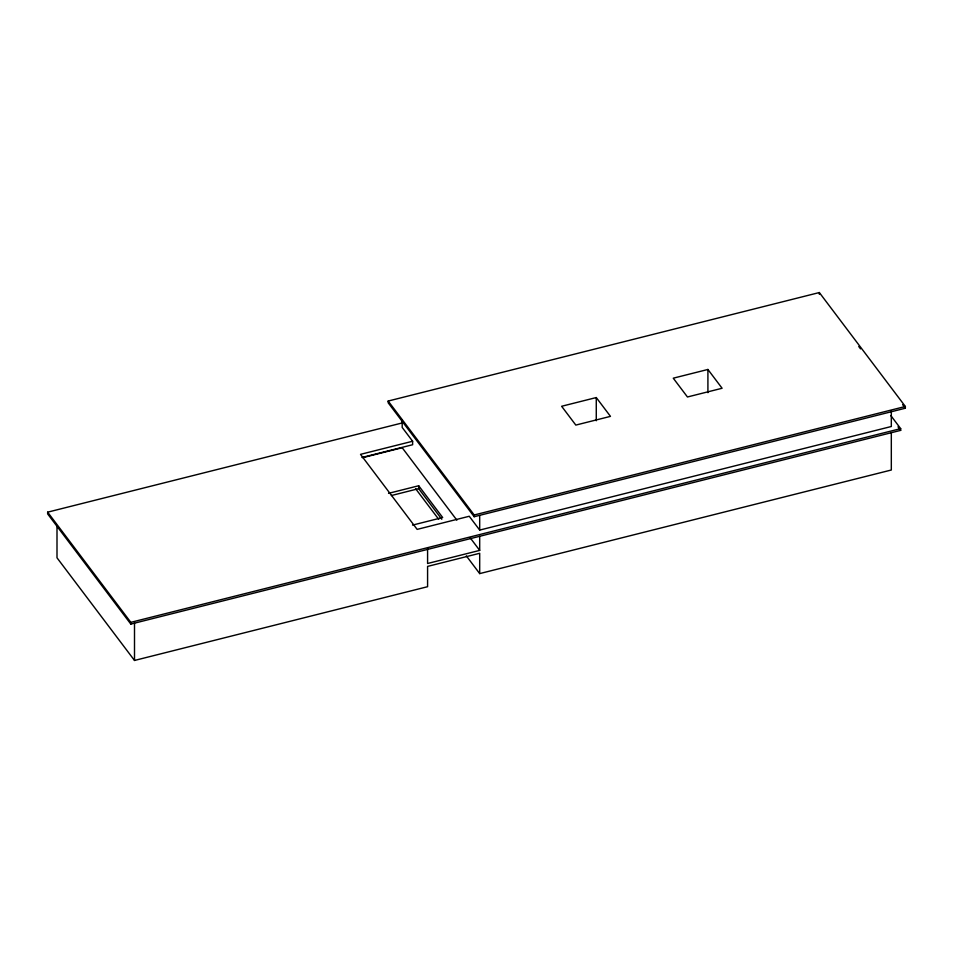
<?xml version="1.0" encoding="UTF-8"?>
<svg xmlns="http://www.w3.org/2000/svg" width="953" height="953" viewBox="0 0 953 953"><rect width="100%" height="100%" fill="white"/><g stroke="black" fill="none" stroke-linecap="round" stroke-linejoin="round"><path stroke-width="1.43" d="M388.169 401.046L819.33 292.547L905.35 406.478L905.35 408.218L474.189 516.717L388.169 402.785L388.169 401.046L474.189 514.977L474.189 516.717M890.841 415.591L900.668 428.624L900.668 430.363L130.823 624.084L47.65 513.917L47.65 512.166L402.297 422.929M361.937 457.488L412.625 444.729L412.625 441.251L360.52 454.355L417.152 529.38L469.257 516.264L479.693 530.082L891.317 426.503L891.317 410.767M596.268 397.556L561.627 406.276L575.815 425.086L610.468 416.366L596.268 397.556L596.268 420.761M707.912 369.466L673.259 378.186L687.458 396.984L722.1 388.264L707.912 369.466L707.912 392.672M362.759 457.654L402.19 447.731L456.868 520.159M388.538 493.344L418.689 485.756L442.68 517.527L412.53 525.115M391.409 495.524L418.689 488.651L441.787 519.254M474.189 514.977L905.35 406.478M47.65 512.166L130.823 622.345L900.668 428.624M479.693 536.372L479.693 550.393L427.587 563.497L427.587 548.082M57.001 526.032L57.001 557.803L134.504 660.453L427.587 586.703L427.587 566.404L479.693 553.288L479.693 573.599L891.317 470.008L891.317 432.531M858.76 346.499L860.547 348.881M902.658 404.656L905.35 408.218M897.988 426.813L900.668 430.363M412.625 441.251L402.19 427.432L402.19 420.273M470.127 537.718L479.693 550.393M415.556 488.639L438.714 519.314M466.339 555.897L479.693 573.599M819.33 292.547L819.33 294.286M479.693 515.776L479.693 530.082M418.689 485.756L418.689 488.651M134.504 622.976L134.504 660.453M130.823 622.345L130.823 624.084"/></g></svg>
